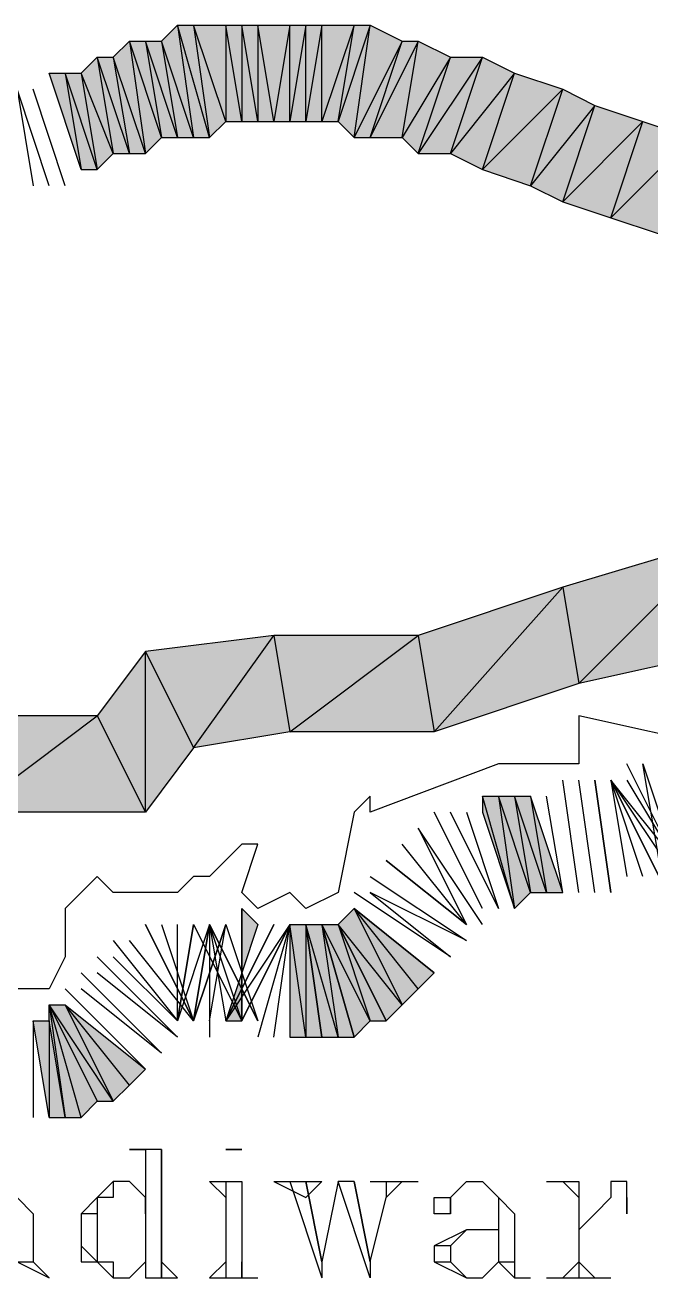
# Model space of a CAD drawing. Header units: millimetres. Extents: x 658 to 813, y 806 to 883.
# Drawn here: x 783.9348 to 784.0534, y 862.7946 to 863.0317 of the extents above; entities that cross this region are included whole.
import ezdxf

# ---------------------------------------------------------------- set-up
doc = ezdxf.new("R2010")
doc.units = ezdxf.units.MM
doc.header["$LTSCALE"] = 0.1
for name, color, linetype in [('KLEKTOR1', 7, 'Continuous'), ('PANTAI', 7, 'Continuous'), ('pantai1', 7, 'Continuous'), ('TEXT', 8, 'Continuous'), ('zat_Mask_solid', 7, 'Continuous')]:
    doc.layers.add(name, color=color, linetype=linetype)

msp = doc.modelspace()

# ---------------------------------------------------------------- hatches: boundary and pattern name
at = {"layer": 'KLEKTOR1'}
h = msp.add_hatch(color=7, dxfattribs=at)
h.paths.add_polyline_path([(783.96369, 863.03171), (783.96673, 863.01043), (783.96065, 863.02867)])
h.paths.add_polyline_path([(783.96673, 863.01043), (783.96065, 863.02867), (783.96369, 863.01043)], flags=17)
h = msp.add_hatch(color=7, dxfattribs=at)
h.paths.add_polyline_path([(783.96673, 863.03171), (783.96977, 863.01043), (783.96369, 863.03171)], flags=17)
h.paths.add_polyline_path([(783.96977, 863.01043), (783.96369, 863.03171), (783.96673, 863.01043)], flags=17)
h = msp.add_hatch(color=7, dxfattribs=at)
h.paths.add_polyline_path([(783.97281, 863.03171), (783.97281, 863.01347), (783.96673, 863.03171)], flags=17)
h.paths.add_polyline_path([(783.97281, 863.01347), (783.96673, 863.03171), (783.96977, 863.01043)])
h = msp.add_hatch(color=7, dxfattribs=at)
h.paths.add_polyline_path([(783.97585, 863.03171), (783.97585, 863.01347), (783.97281, 863.03171)], flags=17)
h.paths.add_polyline_path([(783.97585, 863.01347), (783.97281, 863.03171), (783.97281, 863.01347)], flags=17)
h = msp.add_hatch(color=7, dxfattribs=at)
h.paths.add_polyline_path([(783.97889, 863.03171), (783.97889, 863.01347), (783.97585, 863.03171)], flags=17)
h.paths.add_polyline_path([(783.97889, 863.01347), (783.97585, 863.03171), (783.97585, 863.01347)], flags=17)
h = msp.add_hatch(color=7, dxfattribs=at)
h.paths.add_polyline_path([(783.98497, 863.01347), (783.98497, 863.03171), (783.98193, 863.01347)], flags=17)
h.paths.add_polyline_path([(783.98497, 863.03171), (783.98193, 863.01347), (783.97889, 863.03171)])
h.paths.add_polyline_path([(783.98193, 863.01347), (783.97889, 863.03171), (783.97889, 863.01347)], flags=17)
h = msp.add_hatch(color=7, dxfattribs=at)
h.paths.add_polyline_path([(783.98801, 863.01347), (783.98801, 863.03171), (783.98497, 863.01347)], flags=17)
h.paths.add_polyline_path([(783.98801, 863.03171), (783.98497, 863.01347), (783.98497, 863.03171)], flags=17)
h = msp.add_hatch(color=7, dxfattribs=at)
h.paths.add_polyline_path([(783.99105, 863.01347), (783.99105, 863.03171), (783.98801, 863.01347)], flags=17)
h.paths.add_polyline_path([(783.99105, 863.03171), (783.98801, 863.01347), (783.98801, 863.03171)], flags=17)
h = msp.add_hatch(color=7, dxfattribs=at)
h.paths.add_polyline_path([(783.99409, 863.01347), (783.99713, 863.03171), (783.99105, 863.01347)], flags=17)
h.paths.add_polyline_path([(783.99713, 863.03171), (783.99105, 863.01347), (783.99105, 863.03171)], flags=17)
h = msp.add_hatch(color=7, dxfattribs=at)
h.paths.add_polyline_path([(783.99713, 863.01043), (784.00017, 863.03171), (783.99409, 863.01347)])
h.paths.add_polyline_path([(784.00017, 863.03171), (783.99409, 863.01347), (783.99713, 863.03171)], flags=17)
h = msp.add_hatch(color=7, dxfattribs=at)
h.paths.add_polyline_path([(784.00017, 863.01043), (784.00625, 863.02867), (783.99713, 863.01043)], flags=17)
h.paths.add_polyline_path([(784.00625, 863.02867), (783.99713, 863.01043), (784.00017, 863.03171)])
h = msp.add_hatch(color=7, dxfattribs=at)
h.paths.add_polyline_path([(783.95457, 863.02867), (783.95761, 863.00739), (783.95153, 863.02563)])
h.paths.add_polyline_path([(783.95761, 863.00739), (783.95153, 863.02563), (783.95457, 863.00739)], flags=17)
h = msp.add_hatch(color=7, dxfattribs=at)
h.paths.add_polyline_path([(783.95761, 863.02867), (783.96065, 863.01043), (783.95457, 863.02867)], flags=17)
h.paths.add_polyline_path([(783.96065, 863.01043), (783.95457, 863.02867), (783.95761, 863.00739)])
h = msp.add_hatch(color=7, dxfattribs=at)
h.paths.add_polyline_path([(783.96065, 863.02867), (783.96369, 863.01043), (783.95761, 863.02867)], flags=17)
h.paths.add_polyline_path([(783.96369, 863.01043), (783.95761, 863.02867), (783.96065, 863.01043)], flags=17)
h = msp.add_hatch(color=7, dxfattribs=at)
h.paths.add_polyline_path([(784.00625, 863.01043), (784.00929, 863.02867), (784.00017, 863.01043)], flags=17)
h.paths.add_polyline_path([(784.00929, 863.02867), (784.00017, 863.01043), (784.00625, 863.02867)], flags=17)
h = msp.add_hatch(color=7, dxfattribs=at)
h.paths.add_polyline_path([(783.95153, 863.02563), (783.95457, 863.00739), (783.94849, 863.02563)], flags=17)
h.paths.add_polyline_path([(783.95457, 863.00739), (783.94849, 863.02563), (783.95153, 863.00739)], flags=17)
h = msp.add_hatch(color=7, dxfattribs=at)
h.paths.add_polyline_path([(784.01537, 863.00739), (784.02145, 863.02563), (784.00929, 863.00739)], flags=17)
h.paths.add_polyline_path([(784.02145, 863.02563), (784.00929, 863.00739), (784.01537, 863.02563)], flags=17)
h = msp.add_hatch(color=7, dxfattribs=at)
h.paths.add_polyline_path([(783.94545, 863.02259), (783.94849, 863.00435), (783.94241, 863.02259)], flags=17)
h.paths.add_polyline_path([(783.94849, 863.00435), (783.94241, 863.02259), (783.94545, 863.00435)], flags=17)
h = msp.add_hatch(color=7, dxfattribs=at)
h.paths.add_polyline_path([(784.03665, 862.92531), (784.03969, 862.90707), (784.06705, 862.93443)])
h.paths.add_polyline_path([(784.03969, 862.90707), (784.06705, 862.93443), (784.06705, 862.91315)], flags=17)
h = msp.add_hatch(color=7, dxfattribs=at)
h.paths.add_polyline_path([(783.92417, 862.90099), (783.92417, 862.88274), (783.94849, 862.90099)], flags=16)
h.paths.add_polyline_path([(783.92417, 862.88274), (783.94849, 862.90099), (783.95761, 862.88274)])
at = {"layer": 'pantai1'}
h = msp.add_hatch(color=7, dxfattribs=at)
h.paths.add_polyline_path([(784.02449, 862.88578), (784.02753, 862.8645), (784.02145, 862.88578)], flags=17)
h.paths.add_polyline_path([(784.02753, 862.8645), (784.02145, 862.88578), (784.02145, 862.88274)], flags=17)
h = msp.add_hatch(color=7, dxfattribs=at)
h.paths.add_polyline_path([(784.02753, 862.88578), (784.03057, 862.86754), (784.02449, 862.88578)], flags=17)
h.paths.add_polyline_path([(784.03057, 862.86754), (784.02449, 862.88578), (784.02753, 862.8645)])
h = msp.add_hatch(color=7, dxfattribs=at)
h.paths.add_polyline_path([(784.03057, 862.88578), (784.03361, 862.86754), (784.02753, 862.88578)], flags=17)
h.paths.add_polyline_path([(784.03361, 862.86754), (784.02753, 862.88578), (784.03057, 862.86754)], flags=17)
for points in [[(784.03665, 862.86754), (784.03057, 862.88578), (784.03361, 862.86754)], [(783.97585, 862.85234), (783.97585, 862.8645), (783.97889, 862.86146)], [(783.99713, 862.8645), (784.00625, 862.84626), (783.99409, 862.86146)], [(784.01233, 862.85234), (784.00929, 862.8493), (783.99713, 862.8645)], [(784.00929, 862.8493), (783.99713, 862.8645), (784.00625, 862.84626)], [(783.99105, 862.84018), (783.98801, 862.86146), (783.98801, 862.84018)], [(783.99713, 862.84018), (783.99105, 862.86146), (783.99409, 862.84018)], [(784.00625, 862.84626), (783.99409, 862.86146), (784.00321, 862.84322)], [(784.00321, 862.84322), (783.99409, 862.86146), (784.00017, 862.84322)], [(783.97585, 862.85234), (783.97281, 862.84322), (783.97585, 862.84322)], [(783.95761, 862.8341), (783.95457, 862.83106), (783.94241, 862.84626)], [(783.95457, 862.83106), (783.94241, 862.84626), (783.95153, 862.82802)]]:
    msp.add_hatch(color=7, dxfattribs=at).paths.add_polyline_path(points)
h = msp.add_hatch(color=7, dxfattribs=at)
h.paths.add_polyline_path([(783.98801, 862.86146), (783.98801, 862.84018), (783.98497, 862.86146)], flags=17)
h.paths.add_polyline_path([(783.98801, 862.84018), (783.98497, 862.86146), (783.98497, 862.84018)], flags=17)
h = msp.add_hatch(color=7, dxfattribs=at)
h.paths.add_polyline_path([(783.99105, 862.86146), (783.99409, 862.84018), (783.98801, 862.86146)], flags=17)
h.paths.add_polyline_path([(783.99409, 862.84018), (783.98801, 862.86146), (783.99105, 862.84018)], flags=17)
h = msp.add_hatch(color=7, dxfattribs=at)
h.paths.add_polyline_path([(783.99409, 862.86146), (784.00017, 862.84322), (783.99105, 862.86146)], flags=17)
h.paths.add_polyline_path([(784.00017, 862.84322), (783.99105, 862.86146), (783.99713, 862.84018)])
h = msp.add_hatch(color=7, dxfattribs=at)
h.paths.add_polyline_path([(783.94241, 862.84626), (783.95153, 862.82802), (783.93937, 862.84626)], flags=17)
h.paths.add_polyline_path([(783.95153, 862.82802), (783.93937, 862.84626), (783.94849, 862.82802)], flags=17)
h = msp.add_hatch(color=7, dxfattribs=at)
h.paths.add_polyline_path([(783.94545, 862.82498), (783.93937, 862.84626), (783.94241, 862.82498)])
h.paths.add_polyline_path([(783.93937, 862.84626), (783.94241, 862.82498), (783.93937, 862.84322)], flags=17)
h.paths.add_polyline_path([(783.94241, 862.82498), (783.93937, 862.84322), (783.93937, 862.82498)], flags=16)
at = {"layer": 'zat_Mask_solid'}
for points in [[(784.01537, 863.02563), (784.00625, 863.01043), (784.00929, 863.02867)], [(783.94849, 863.02563), (783.95153, 863.00739), (783.94545, 863.02259)], [(784.00929, 863.00739), (784.01537, 863.02563), (784.00625, 863.01043)], [(784.02753, 863.02259), (784.01537, 863.00739), (784.02145, 863.02563)], [(783.94241, 863.02259), (783.94545, 863.00435), (783.93937, 863.02259)], [(783.95153, 863.00739), (783.94545, 863.02259), (783.94849, 863.00435)], [(784.02145, 863.00435), (784.02753, 863.02259), (784.01537, 863.00739)], [(784.03665, 863.01955), (784.02145, 863.00435), (784.02753, 863.02259)], [(784.03057, 863.00131), (784.03665, 863.01955), (784.02145, 863.00435)], [(784.04273, 863.01651), (784.03057, 863.00131), (784.03665, 863.01955)], [(784.03665, 862.99827), (784.04273, 863.01651), (784.03057, 863.00131)], [(784.05185, 863.01347), (784.03665, 862.99827), (784.04273, 863.01651)], [(784.04577, 862.99523), (784.05185, 863.01347), (784.03665, 862.99827)], [(784.06097, 863.01043), (784.04577, 862.99523), (784.05185, 863.01347)], [(784.05489, 862.99219), (784.06097, 863.01043), (784.04577, 862.99523)], [(784.00929, 862.91619), (784.01233, 862.89795), (784.03665, 862.92531)], [(784.01233, 862.89795), (784.03665, 862.92531), (784.03969, 862.90707)], [(783.95761, 862.91315), (783.96673, 862.8949), (783.98193, 862.91619)], [(783.96673, 862.8949), (783.98193, 862.91619), (783.98497, 862.89795)], [(783.98193, 862.91619), (783.98497, 862.89795), (784.00929, 862.91619)], [(783.98497, 862.89795), (784.00929, 862.91619), (784.01233, 862.89795)], [(783.94849, 862.90099), (783.95761, 862.88274), (783.95761, 862.91315)], [(783.95761, 862.88274), (783.95761, 862.91315), (783.96673, 862.8949)], [(783.93937, 862.84626), (783.94849, 862.82802), (783.94545, 862.82498)], [(783.93937, 862.84322), (783.93937, 862.82498), (783.93633, 862.84322)]]:
    msp.add_hatch(color=7, dxfattribs=at).paths.add_polyline_path(points)

# ---------------------------------------------------------------- linework, layer by layer
at = {"layer": 'KLEKTOR1', "color": 7}
for points in [[(783.96369, 863.03171), (783.96673, 863.01043), (783.96065, 863.02867), (783.96369, 863.03171)], [(783.96673, 863.03171), (783.96977, 863.01043), (783.96369, 863.03171), (783.96673, 863.03171)], [(783.96977, 863.01043), (783.96369, 863.03171), (783.96673, 863.01043), (783.96977, 863.01043)], [(783.97281, 863.03171), (783.97281, 863.01347), (783.96673, 863.03171), (783.97281, 863.03171)], [(783.97281, 863.01347), (783.96673, 863.03171), (783.96977, 863.01043), (783.97281, 863.01347)], [(783.97585, 863.03171), (783.97585, 863.01347), (783.97281, 863.03171), (783.97585, 863.03171)], [(783.97585, 863.01347), (783.97281, 863.03171), (783.97281, 863.01347), (783.97585, 863.01347)], [(783.97889, 863.03171), (783.97889, 863.01347), (783.97585, 863.03171), (783.97889, 863.03171)], [(783.97889, 863.01347), (783.97585, 863.03171), (783.97585, 863.01347), (783.97889, 863.01347)], [(783.98497, 863.03171), (783.98193, 863.01347), (783.97889, 863.03171), (783.98497, 863.03171)], [(783.98193, 863.01347), (783.97889, 863.03171), (783.97889, 863.01347), (783.98193, 863.01347)], [(783.98497, 863.01347), (783.98497, 863.03171), (783.98193, 863.01347), (783.98497, 863.01347)], [(783.98801, 863.01347), (783.98801, 863.03171), (783.98497, 863.01347), (783.98801, 863.01347)], [(783.98801, 863.03171), (783.98497, 863.01347), (783.98497, 863.03171), (783.98801, 863.03171)], [(783.99105, 863.01347), (783.99105, 863.03171), (783.98801, 863.01347), (783.99105, 863.01347)], [(783.99105, 863.03171), (783.98801, 863.01347), (783.98801, 863.03171), (783.99105, 863.03171)], [(783.99409, 863.01347), (783.99713, 863.03171), (783.99105, 863.01347), (783.99409, 863.01347)], [(783.99713, 863.03171), (783.99105, 863.01347), (783.99105, 863.03171), (783.99713, 863.03171)], [(783.99713, 863.01043), (784.00017, 863.03171), (783.99409, 863.01347), (783.99713, 863.01043)], [(784.00017, 863.03171), (783.99409, 863.01347), (783.99713, 863.03171), (784.00017, 863.03171)], [(784.00625, 863.02867), (783.99713, 863.01043), (784.00017, 863.03171), (784.00625, 863.02867)], [(783.95457, 863.02867), (783.95761, 863.00739), (783.95153, 863.02563), (783.95457, 863.02867)], [(783.95761, 863.02867), (783.96065, 863.01043), (783.95457, 863.02867), (783.95761, 863.02867)], [(783.96065, 863.01043), (783.95457, 863.02867), (783.95761, 863.00739), (783.96065, 863.01043)], [(783.96065, 863.02867), (783.96369, 863.01043), (783.95761, 863.02867), (783.96065, 863.02867)], [(783.96369, 863.01043), (783.95761, 863.02867), (783.96065, 863.01043), (783.96369, 863.01043)], [(783.96673, 863.01043), (783.96065, 863.02867), (783.96369, 863.01043), (783.96673, 863.01043)], [(784.00017, 863.01043), (784.00625, 863.02867), (783.99713, 863.01043), (784.00017, 863.01043)], [(784.00625, 863.01043), (784.00929, 863.02867), (784.00017, 863.01043), (784.00625, 863.01043)], [(784.00929, 863.02867), (784.00017, 863.01043), (784.00625, 863.02867), (784.00929, 863.02867)], [(784.01537, 863.02563), (784.00625, 863.01043), (784.00929, 863.02867), (784.01537, 863.02563)], [(783.94849, 863.02563), (783.95153, 863.00739), (783.94545, 863.02259), (783.94849, 863.02563)], [(783.95153, 863.02563), (783.95457, 863.00739), (783.94849, 863.02563), (783.95153, 863.02563)], [(783.95457, 863.00739), (783.94849, 863.02563), (783.95153, 863.00739), (783.95457, 863.00739)], [(783.95761, 863.00739), (783.95153, 863.02563), (783.95457, 863.00739), (783.95761, 863.00739)], [(784.00929, 863.00739), (784.01537, 863.02563), (784.00625, 863.01043), (784.00929, 863.00739)], [(784.01537, 863.00739), (784.02145, 863.02563), (784.00929, 863.00739), (784.01537, 863.00739)], [(784.02145, 863.02563), (784.00929, 863.00739), (784.01537, 863.02563), (784.02145, 863.02563)], [(784.02753, 863.02259), (784.01537, 863.00739), (784.02145, 863.02563), (784.02753, 863.02259)], [(783.94241, 863.02259), (783.94545, 863.00435), (783.93937, 863.02259), (783.94241, 863.02259)], [(783.94545, 863.00435), (783.93937, 863.02259)], [(783.94545, 863.02259), (783.94849, 863.00435), (783.94241, 863.02259), (783.94545, 863.02259)], [(783.94849, 863.00435), (783.94241, 863.02259), (783.94545, 863.00435), (783.94849, 863.00435)], [(783.95153, 863.00739), (783.94545, 863.02259), (783.94849, 863.00435), (783.95153, 863.00739)], [(784.02145, 863.00435), (784.02753, 863.02259), (784.01537, 863.00739), (784.02145, 863.00435)], [(784.03665, 863.01955), (784.02145, 863.00435), (784.02753, 863.02259), (784.03665, 863.01955)], [(783.93937, 863.00131), (783.93329, 863.01955), (783.93633, 863.00131)], [(783.94241, 863.00131), (783.93633, 863.01955)], [(784.03057, 863.00131), (784.03665, 863.01955), (784.02145, 863.00435), (784.03057, 863.00131)], [(784.04273, 863.01651), (784.03057, 863.00131), (784.03665, 863.01955), (784.04273, 863.01651)], [(784.03665, 862.99827), (784.04273, 863.01651), (784.03057, 863.00131), (784.03665, 862.99827)], [(784.05185, 863.01347), (784.03665, 862.99827), (784.04273, 863.01651), (784.05185, 863.01347)], [(784.04577, 862.99523), (784.05185, 863.01347), (784.03665, 862.99827), (784.04577, 862.99523)], [(784.06097, 863.01043), (784.04577, 862.99523), (784.05185, 863.01347), (784.06097, 863.01043)], [(784.05489, 862.99219), (784.06097, 863.01043), (784.04577, 862.99523), (784.05489, 862.99219)], [(784.03665, 862.92531), (784.03969, 862.90707), (784.06705, 862.93443), (784.03665, 862.92531)], [(784.03969, 862.90707), (784.06705, 862.93443), (784.06705, 862.91315), (784.03969, 862.90707)], [(784.00929, 862.91619), (784.01233, 862.89795), (784.03665, 862.92531), (784.00929, 862.91619)], [(784.01233, 862.89795), (784.03665, 862.92531), (784.03969, 862.90707), (784.01233, 862.89795)], [(783.95761, 862.91315), (783.96673, 862.8949), (783.98193, 862.91619), (783.95761, 862.91315)], [(783.96673, 862.8949), (783.98193, 862.91619), (783.98497, 862.89795), (783.96673, 862.8949)], [(783.98193, 862.91619), (783.98497, 862.89795), (784.00929, 862.91619), (783.98193, 862.91619)], [(783.98497, 862.89795), (784.00929, 862.91619), (784.01233, 862.89795), (783.98497, 862.89795)], [(783.94849, 862.90099), (783.95761, 862.88274), (783.95761, 862.91315), (783.94849, 862.90099)], [(783.95761, 862.88274), (783.95761, 862.91315), (783.96673, 862.8949), (783.95761, 862.88274)], [(783.92417, 862.90099), (783.92417, 862.88274), (783.94849, 862.90099), (783.92417, 862.90099)], [(783.92417, 862.88274), (783.94849, 862.90099), (783.95761, 862.88274), (783.92417, 862.88274)]]:
    msp.add_lwpolyline(points, dxfattribs=at)
at = {"layer": 'PANTAI', "color": 7}
msp.add_lwpolyline([(784.06705, 862.8949), (784.03969, 862.90099), (784.03969, 862.89186), (784.02449, 862.89186), (784.00017, 862.88274), (784.00017, 862.88578), (783.99713, 862.88274), (783.99409, 862.86754), (783.98801, 862.8645), (783.98497, 862.86754), (783.97889, 862.8645), (783.97585, 862.86754), (783.97889, 862.87666), (783.97585, 862.87666), (783.96977, 862.87058), (783.96673, 862.87058), (783.96369, 862.86754), (783.95153, 862.86754), (783.94849, 862.87058), (783.94241, 862.8645), (783.94241, 862.85538), (783.93937, 862.8493), (783.93025, 862.8493)], dxfattribs=at)
at = {"layer": 'pantai1', "color": 7}
for points in [[(784.05489, 862.87362), (784.05185, 862.89186), (784.05793, 862.87362), (784.04881, 862.89186)], [(784.03969, 862.86754), (784.03665, 862.88882)], [(784.04273, 862.86754), (784.03969, 862.88882)], [(784.04273, 862.88882), (784.04577, 862.86754), (784.04273, 862.88882)], [(784.04881, 862.88882), (784.05793, 862.87362), (784.04577, 862.88882), (784.05793, 862.87058)], [(784.05489, 862.87058), (784.04577, 862.88882), (784.05489, 862.87058)], [(784.05185, 862.87058), (784.04577, 862.88882), (784.04881, 862.87058)], [(784.02449, 862.88578), (784.02753, 862.8645), (784.02145, 862.88578), (784.02449, 862.88578)], [(784.02753, 862.8645), (784.02145, 862.88578), (784.02145, 862.88274), (784.02753, 862.8645)], [(784.02753, 862.88578), (784.03057, 862.86754), (784.02449, 862.88578), (784.02753, 862.88578)], [(784.03057, 862.86754), (784.02449, 862.88578), (784.02753, 862.8645), (784.03057, 862.86754)], [(784.03057, 862.88578), (784.03361, 862.86754), (784.02753, 862.88578), (784.03057, 862.88578)], [(784.03361, 862.86754), (784.02753, 862.88578), (784.03057, 862.86754), (784.03361, 862.86754)], [(784.03665, 862.86754), (784.03057, 862.88578), (784.03361, 862.86754), (784.03665, 862.86754)], [(784.03665, 862.86754), (784.03361, 862.88578)], [(784.02145, 862.8645), (784.01233, 862.88274)], [(784.01841, 862.88274), (784.02449, 862.8645), (784.01537, 862.88274)], [(784.02145, 862.86146), (784.00929, 862.8797), (784.01841, 862.86146), (784.00625, 862.87666)], [(784.00321, 862.87362), (784.01841, 862.86146), (784.00321, 862.87362)], [(784.00017, 862.87058), (784.01841, 862.85842), (784.00017, 862.86754), (784.01537, 862.85538), (783.99713, 862.86754)], [(783.97585, 862.85234), (783.97585, 862.8645), (783.97889, 862.86146), (783.97585, 862.85234)], [(783.97585, 862.8645), (783.97585, 862.84322)], [(783.99713, 862.8645), (784.00625, 862.84626), (783.99409, 862.86146), (783.99713, 862.8645)], [(784.01233, 862.85234), (783.99713, 862.8645)], [(784.01233, 862.85234), (784.00929, 862.8493), (783.99713, 862.8645), (784.01233, 862.85234)], [(784.00929, 862.8493), (783.99713, 862.8645), (784.00625, 862.84626), (784.00929, 862.8493)], [(783.96065, 862.86146), (783.96673, 862.84322), (783.95761, 862.86146), (783.96673, 862.84322), (783.95457, 862.85842)], [(783.96977, 862.86146), (783.96369, 862.84322), (783.96673, 862.86146), (783.96369, 862.84322), (783.96369, 862.86146)], [(783.96673, 862.86146), (783.97585, 862.84322), (783.96977, 862.86146), (783.97281, 862.84322)], [(783.96977, 862.84322), (783.97281, 862.86146), (783.96673, 862.84322), (783.97281, 862.86146)], [(783.96673, 862.84322), (783.96977, 862.86146), (783.96673, 862.84322)], [(783.97281, 862.86146), (783.97889, 862.84322), (783.96977, 862.86146), (783.97889, 862.84322), (783.96977, 862.86146)], [(783.96977, 862.86146), (783.96977, 862.84018)], [(783.98497, 862.86146), (783.97585, 862.84322), (783.98497, 862.86146), (783.97281, 862.84322), (783.98193, 862.86146), (783.97281, 862.84322)], [(783.98193, 862.84018), (783.98497, 862.86146), (783.97889, 862.84018)], [(783.98801, 862.86146), (783.98801, 862.84018), (783.98497, 862.86146), (783.98801, 862.86146)], [(783.98801, 862.84018), (783.98497, 862.86146), (783.98497, 862.84018), (783.98801, 862.84018)], [(783.99105, 862.86146), (783.99409, 862.84018), (783.98801, 862.86146), (783.99105, 862.86146)], [(783.99409, 862.84018), (783.98801, 862.86146), (783.99105, 862.84018), (783.99409, 862.84018)], [(783.99105, 862.84018), (783.98801, 862.86146), (783.98801, 862.84018), (783.99105, 862.84018)], [(783.99409, 862.86146), (784.00017, 862.84322), (783.99105, 862.86146), (783.99409, 862.86146)], [(784.00017, 862.84322), (783.99105, 862.86146), (783.99713, 862.84018), (784.00017, 862.84322)], [(783.99713, 862.84018), (783.99105, 862.86146), (783.99409, 862.84018), (783.99713, 862.84018)], [(784.00625, 862.84626), (783.99409, 862.86146), (784.00321, 862.84322), (784.00625, 862.84626)], [(784.00321, 862.84322), (783.99409, 862.86146), (784.00017, 862.84322), (784.00321, 862.84322)], [(783.95153, 862.85842), (783.96369, 862.84322), (783.95153, 862.85538)], [(783.94849, 862.85538), (783.96369, 862.84018), (783.94849, 862.85234)], [(783.94545, 862.85234), (783.96065, 862.83714), (783.94545, 862.8493)], [(783.97585, 862.85234), (783.97281, 862.84322), (783.97585, 862.84322), (783.97585, 862.85234)], [(783.95761, 862.8341), (783.94241, 862.8493)], [(783.94241, 862.84626), (783.95153, 862.82802), (783.93937, 862.84626), (783.94241, 862.84626)], [(783.95153, 862.82802), (783.93937, 862.84626), (783.94849, 862.82802), (783.95153, 862.82802)], [(783.93937, 862.84626), (783.94849, 862.82802), (783.94545, 862.82498), (783.93937, 862.84626)], [(783.94545, 862.82498), (783.93937, 862.84626), (783.94241, 862.82498), (783.94545, 862.82498)], [(783.93937, 862.84626), (783.94241, 862.82498), (783.93937, 862.84322), (783.93937, 862.84626)], [(783.95761, 862.8341), (783.95457, 862.83106), (783.94241, 862.84626), (783.95761, 862.8341)], [(783.95457, 862.83106), (783.94241, 862.84626), (783.95153, 862.82802), (783.95457, 862.83106)], [(783.93937, 862.84322), (783.93937, 862.82498), (783.93633, 862.84322), (783.93937, 862.84322)], [(783.93937, 862.82498), (783.93633, 862.84322), (783.93633, 862.82498)], [(783.94241, 862.82498), (783.93937, 862.84322), (783.93937, 862.82498), (783.94241, 862.82498)]]:
    msp.add_lwpolyline(points, dxfattribs=at)
at = {"layer": 'TEXT', "color": 7}
for points in [[(783.96065, 862.79762), (783.96065, 862.8189), (783.95457, 862.8189)], [(783.95457, 862.8189), (783.95761, 862.8189)], [(783.95761, 862.8189), (783.95761, 862.79458), (783.96369, 862.79458)], [(783.96065, 862.8189), (783.96065, 862.79458)], [(783.97281, 862.8189), (783.97585, 862.8189), (783.97281, 862.8189), (783.97585, 862.8189)], [(783.92417, 862.80674), (783.92417, 862.80978), (783.92417, 862.80674), (783.92417, 862.80978), (783.92721, 862.81282), (783.93025, 862.81282), (783.93329, 862.80978), (783.93633, 862.80674), (783.93633, 862.79762), (783.93937, 862.79458)], [(783.93025, 862.81282), (783.93329, 862.80978), (783.93329, 862.80674), (783.93329, 862.79762), (783.93937, 862.79458)], [(783.95761, 862.80674), (783.95761, 862.80978), (783.95457, 862.81282), (783.95153, 862.81282), (783.94849, 862.80978), (783.94545, 862.80674), (783.94545, 862.8037), (783.94545, 862.80066), (783.94545, 862.79762), (783.94849, 862.79762), (783.95153, 862.79458), (783.95457, 862.79458), (783.95761, 862.79762)], [(783.95153, 862.81282), (783.95153, 862.80978), (783.94849, 862.80978), (783.94849, 862.80674), (783.94849, 862.80066), (783.94849, 862.79762), (783.95153, 862.79762), (783.95153, 862.79458)], [(783.96977, 862.81282), (783.97585, 862.81282), (783.97585, 862.79458)], [(783.96977, 862.81282), (783.97281, 862.80978), (783.96977, 862.81282)], [(783.97281, 862.81282), (783.97281, 862.79458)], [(783.98193, 862.81282), (783.99105, 862.81282)], [(783.98193, 862.81282), (783.98801, 862.80978), (783.99105, 862.81282)], [(783.98497, 862.81282), (783.99105, 862.79458)], [(783.98801, 862.81282), (783.99105, 862.79762), (783.98801, 862.81282)], [(784.00017, 862.79458), (783.99409, 862.81282), (783.99105, 862.79762), (783.99105, 862.79458)], [(784.00017, 862.79762), (783.99713, 862.81282), (783.99409, 862.81282)], [(783.99713, 862.81282), (784.00017, 862.79762), (784.00321, 862.80978)], [(784.00017, 862.81282), (784.00929, 862.81282)], [(784.00321, 862.81282), (784.00321, 862.80978), (784.00625, 862.81282)], [(784.01537, 862.80674), (784.01537, 862.80978), (784.01537, 862.80674), (784.01233, 862.80674), (784.01233, 862.80978), (784.01537, 862.80978), (784.01841, 862.81282), (784.02145, 862.81282), (784.02449, 862.80978), (784.02753, 862.80674), (784.02753, 862.79762), (784.02753, 862.79458)], [(784.02145, 862.81282), (784.02449, 862.80978), (784.02449, 862.80674), (784.02449, 862.79762), (784.02753, 862.79458), (784.03057, 862.79458)], [(784.03361, 862.81282), (784.03969, 862.81282), (784.03969, 862.79458)], [(784.03665, 862.81282), (784.03969, 862.80978), (784.03665, 862.81282)], [(784.03969, 862.81282), (784.03969, 862.79458)], [(784.04881, 862.80978), (784.04881, 862.80674), (784.04881, 862.80978), (784.04881, 862.81282), (784.04577, 862.81282), (784.04577, 862.80978), (784.04273, 862.80674), (784.03969, 862.8037)], [(783.93329, 862.80978), (783.93329, 862.80674), (783.93329, 862.79762), (783.93633, 862.79762)], [(783.97281, 862.80978), (783.97281, 862.79762)], [(784.02449, 862.80978), (784.02449, 862.80674), (784.02449, 862.79762), (784.02753, 862.79762)], [(784.03969, 862.80978), (784.03969, 862.79762)], [(783.94849, 862.80674), (783.94545, 862.80674), (783.94545, 862.80066), (783.94849, 862.79762)], [(784.02449, 862.80674), (784.02449, 862.8037), (784.01841, 862.8037), (784.01233, 862.80066), (784.01233, 862.79762), (784.01841, 862.79458), (784.02145, 862.79458), (784.02449, 862.79762)], [(784.02449, 862.8037), (784.01841, 862.8037), (784.01537, 862.80066), (784.01537, 862.79762), (784.01841, 862.79458)], [(784.01537, 862.80066), (784.01233, 862.80066), (784.01233, 862.79762), (784.01537, 862.79762)], [(783.96065, 862.79458), (783.96065, 862.79762), (783.96369, 862.79458)], [(783.97281, 862.79762), (783.96977, 862.79458), (783.97281, 862.79762)], [(783.97585, 862.79762), (783.97585, 862.79458), (783.97585, 862.79762)], [(784.00017, 862.79762), (784.00017, 862.79458)], [(784.03969, 862.79762), (784.03665, 862.79458), (784.03969, 862.79762), (784.04273, 862.79458), (784.03969, 862.79762)], [(783.96977, 862.79458), (783.97889, 862.79458)], [(784.03361, 862.79458), (784.04577, 862.79458)]]:
    msp.add_lwpolyline(points, dxfattribs=at)

doc.saveas('drawing.dxf')
